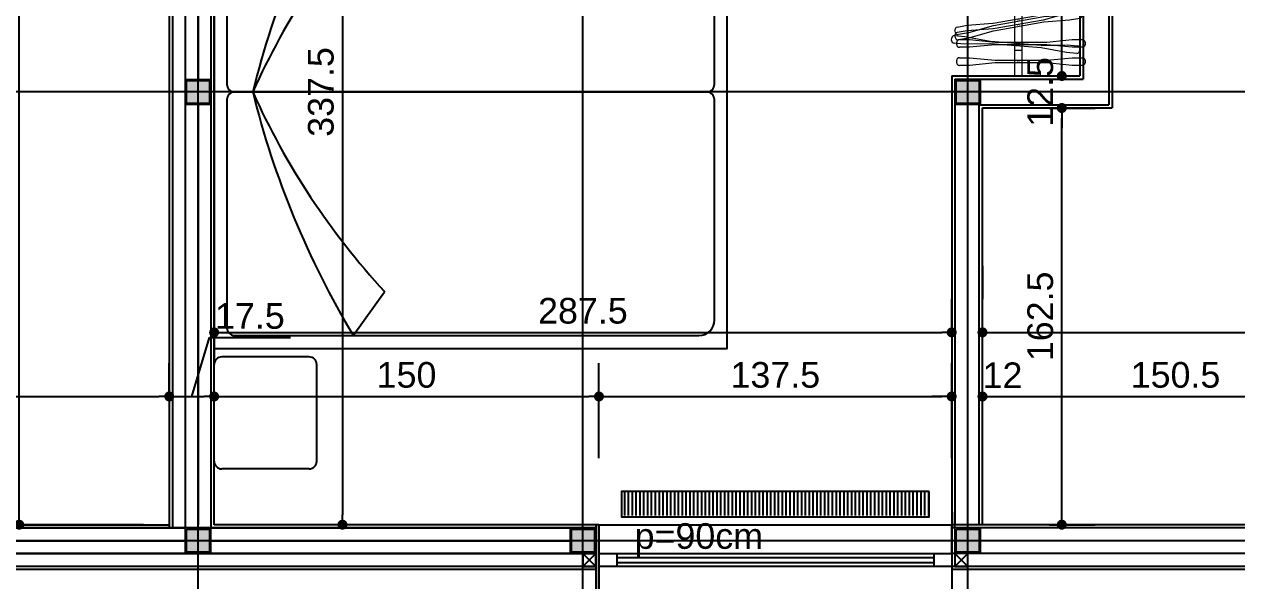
# Model space of a CAD drawing. Header units: millimetres. Extents: x 10453 to 58457, y -15634 to -5634.
# Drawn here: x 44243.7 to 44716.3, y -10545.1 to -10328.1 of the extents above; entities that cross this region are included whole.
import ezdxf

# ---------------------------------------------------------------- set-up
doc = ezdxf.new("R2010")
doc.units = ezdxf.units.MM
doc.header["$MEASUREMENT"] = 0
doc.layers.get('Defpoints').update_dxf_attribs({"color": 210, "lineweight": 0})
doc.layers.add('FINE', color=41, linetype='Continuous', lineweight=5)
doc.layers.add('MOBILIER', color=142, linetype='Continuous', lineweight=5)
doc.styles.get("Standard").update_dxf_attribs({"font": 'arial.ttf', "height": 10})
doc.dimstyles.get("Standard").update_dxf_attribs({"dimscale": 1.3, "dimtxt": 35, "dimasz": 3, "dimexe": 10, "dimexo": 20, "dimgap": 2.5, "dimtad": 1, "dimdsep": 46, "dimtxsty": 'Standard', "dimblk": 'DOT', "dimcen": 3, "dimazin": 0, "dimtfac": 1, "dimtofl": 0, "dimtmove": 0, "dimatfit": 3, "dimldrblk": 'DOT', "dimfxl": 0.18, "dimtolj": 1, "dimtzin": 0, "dimlwe": -1, "dimarcsym": 0})

# ---------------------------------------------------------------- blocks, each defined once
blk = doc.blocks.new('A$C036C63DA')
at = {"layer": 'FINE', "ltscale": 10}
for p, q in [((0, 15), (0, -15)), ((-15, 0), (15, 0))]:
    blk.add_line(p, q, dxfattribs=at)
for points in [[(-5, 5), (5, 5), (5, -5), (-5, -5)], [(-4.5, 4.5), (4.5, 4.5), (4.5, -4.5), (-4.5, -4.5)]]:
    blk.add_lwpolyline(points, close=True, dxfattribs=at)
blk = doc.blocks.new('A$C48C61F15')
for p, q in [((-144, 100), (-106.33, 100)), ((144, 100), (106.33, 100)), ((-147, 63), (-147, 97)), ((-103.33, 63), (-103.33, 97)), ((-3, 95), (-92, 95)), ((92, 95), (3, 95)), ((103.33, 63), (103.33, 97)), ((147, 63), (147, 97)), ((-95, 92), (-95, -89)), ((0, 92), (0, -92)), ((95, -89), (95, 92)), ((-144, 60), (-106.33, 60)), ((144, 60), (106.33, 60)), ((-95, 45.75), (-77.91, 33.53)), ((95, 45.75), (77.91, 33.53)), ((-89, -95), (-3, -95)), ((3, -95), (89, -95))]:
    blk.add_line(p, q)
blk.add_lwpolyline([(-100, 100), (-100, -100), (100, -100), (100, 100), (-100, 100)])
for centre, radius, start, end in [((-144, 97), 3, 90, 180), ((-106.33, 97), 3, 0, 90), ((106.33, 97), 3, 90, 180), ((144, 97), 3, 0, 90), ((-92, 92), 3, 90, 180), ((-3, 92), 3, 0, 90), ((3, 92), 3, 90, 180), ((92, 92), 3, 0, 90), ((83.17, -251.18), 346.28, 103.8967, 120.9651), ((119.73, -181.13), 291.78, 114.2267, 132.6366), ((-119.73, -181.13), 291.78, 47.3634, 65.7733), ((-83.17, -251.18), 346.28, 59.035, 76.1033), ((-144, 63), 3, 180, 270), ((-106.33, 63), 3, 270, 0), ((106.33, 63), 3, 180, 270), ((144, 63), 3, 270, 0), ((-89, -89), 6, 180, 270), ((89, -89), 6, 270, 0), ((-3, -92), 3, 270, 0), ((3, -92), 3, 180, 270)]:
    blk.add_arc(centre, radius, start, end)
blk = doc.blocks.new('A$C215C7ADC')
at = {"layer": 'MOBILIER'}
for p, q in [((-9.89, -7.38), (9.71, -3.93)), ((9.81, -3.91), (19.44, -1.2)), ((19.96, -4.15), (9.98, -4.9)), ((19.44, -1.2), (23.37, -0.5)), ((23.9, -3.46), (19.96, -4.15)), ((24.53, -1.32), (24.71, -2.3)), ((-23.9, -8.84), (-19.96, -8.14)), ((-19.96, -8.14), (-9.98, -7.4)), ((-9.81, -8.39), (-19.44, -11.1)), ((9.89, -4.91), (-9.71, -8.37)), ((-26.01, -14.09), (-25.92, -13.09)), ((-24.84, -12.18), (-20.86, -12.51)), ((-24.53, -10.98), (-24.71, -10)), ((-19.44, -11.1), (-23.37, -11.79)), ((-20.86, -12.51), (-11.02, -14.32)), ((-21.11, -15.5), (-25.09, -15.17)), ((-11.11, -15.33), (-21.11, -15.5)), ((8.83, -16.97), (-11.01, -15.33)), ((-10.92, -14.34), (8.91, -15.98)), ((18.76, -18.8), (8.92, -16.99)), ((9.01, -15.98), (19.01, -15.81)), ((22.74, -19.13), (18.76, -18.8)), ((19.01, -15.81), (22.99, -16.14)), ((23.91, -17.22), (23.82, -18.22)), ((-24.01, -22.81), (-24.01, -21.81)), ((-23.01, -20.81), (-19.01, -20.81)), ((-19.01, -20.81), (-9.06, -21.8)), ((-9.06, -22.81), (-19.01, -23.81)), ((-8.96, -21.81), (10.94, -21.81)), ((10.94, -22.81), (-8.96, -22.81)), ((11.04, -21.8), (20.99, -20.81)), ((20.99, -23.81), (11.04, -22.81)), ((20.99, -20.81), (24.99, -20.81)), ((25.99, -21.81), (25.99, -22.81)), ((-19.01, -23.81), (-23.01, -23.81)), ((-21.78, -25.75), (-22.04, -26.72)), ((-21.33, -27.94), (-17.46, -28.96)), ((-16.69, -26.06), (-20.56, -25.04)), ((-7.32, -29.55), (-16.69, -26.06)), ((24.99, -23.81), (20.99, -23.81)), ((-17.46, -28.96), (-7.58, -30.53)), ((-7.48, -30.55), (11.76, -35.61)), ((12.02, -34.64), (-7.23, -29.58)), ((-24.84, -37.18), (-20.86, -37.51)), ((-20.86, -37.51), (-11.02, -39.32)), ((11.86, -35.64), (21.23, -39.13)), ((21.99, -36.23), (12.11, -34.66)), ((25.86, -37.25), (21.99, -36.23)), ((-26.01, -39.09), (-25.92, -38.09)), ((-21.11, -40.5), (-25.09, -40.17)), ((-11.11, -40.33), (-21.11, -40.5)), ((8.83, -41.97), (-11.01, -40.33)), ((-10.92, -39.34), (8.91, -40.98)), ((18.76, -43.8), (8.92, -41.99)), ((9.01, -40.98), (19.01, -40.81)), ((19.01, -40.81), (22.99, -41.14)), ((21.23, -39.13), (25.1, -40.15)), ((23.91, -42.22), (23.82, -43.22)), ((-9.89, -49.47), (9.71, -46.02)), ((9.89, -47), (-9.71, -50.46)), ((9.81, -45.99), (19.44, -43.29)), ((9.81, -48.06), (19.44, -45.35)), ((19.96, -46.24), (9.98, -46.99)), ((22.74, -44.13), (18.76, -43.8)), ((19.44, -43.29), (23.37, -42.59)), ((19.44, -45.35), (23.37, -44.66)), ((23.9, -45.55), (19.96, -46.24)), ((24.53, -43.4), (24.71, -44.39)), ((24.53, -45.47), (24.71, -46.45)), ((-23.9, -50.93), (-19.96, -50.23)), ((-19.96, -50.23), (-9.98, -49.48)), ((-19.96, -52.3), (-9.98, -51.55)), ((-9.81, -50.48), (-19.44, -53.19)), ((-9.89, -51.54), (9.71, -48.08)), ((9.89, -49.07), (-9.71, -52.52)), ((19.96, -48.31), (9.98, -49.06)), ((23.9, -47.61), (19.96, -48.31)), ((-26.01, -56.18), (-25.92, -55.18)), ((-24.84, -54.27), (-20.86, -54.6)), ((-24.53, -53.07), (-24.71, -52.08)), ((-24.53, -55.14), (-24.71, -54.15)), ((-23.9, -52.99), (-19.96, -52.3)), ((-19.44, -53.19), (-23.37, -53.88)), ((-19.44, -55.25), (-23.37, -55.95)), ((-23.01, -55.83), (-19.01, -55.83)), ((-20.86, -54.6), (-11.02, -56.41)), ((-9.81, -52.55), (-19.44, -55.25)), ((-19.01, -55.83), (-9.06, -56.83)), ((-10.92, -56.42), (8.91, -58.06)), ((11.04, -56.83), (20.99, -55.83)), ((20.99, -55.83), (24.99, -55.83)), ((-21.11, -57.59), (-25.09, -57.26)), ((-24.01, -57.83), (-24.01, -56.83)), ((-19.01, -58.83), (-23.01, -58.83)), ((-11.11, -57.42), (-21.11, -57.59)), ((-9.06, -57.83), (-19.01, -58.83)), ((8.83, -59.06), (-11.01, -57.42)), ((-8.96, -56.83), (10.94, -56.83)), ((10.94, -57.83), (-8.96, -57.83)), ((18.76, -60.89), (8.92, -59.07)), ((9.01, -58.07), (19.01, -57.9)), ((20.99, -58.83), (11.04, -57.83)), ((22.74, -61.22), (18.76, -60.89)), ((19.01, -57.9), (22.99, -58.23)), ((24.99, -58.83), (20.99, -58.83)), ((23.91, -59.31), (23.82, -60.3)), ((25.99, -56.83), (25.99, -57.83)), ((-24.01, -64.89), (-24.01, -63.89)), ((-23.01, -62.89), (-19.01, -62.89)), ((-19.01, -65.89), (-23.01, -65.89)), ((-19.01, -62.89), (-9.06, -63.89)), ((-9.06, -64.9), (-19.01, -65.89)), ((-8.96, -63.89), (10.94, -63.89)), ((10.94, -64.89), (-8.96, -64.89)), ((11.04, -63.89), (20.99, -62.89)), ((20.99, -65.89), (11.04, -64.9)), ((20.99, -62.89), (24.99, -62.89)), ((24.99, -65.89), (20.99, -65.89)), ((25.99, -63.89), (25.99, -64.89)), ((-1.5, -70), (1.5, -70))]:
    blk.add_line(p, q, dxfattribs=at)
for points in [[(-1.5, 0), (-1.5, -60), (1.5, -60), (1.5, 0), (-1.5, 0)], [(-1.5, -42.09), (-1.5, -70)], [(1.5, -70), (1.5, -42.09), (-1.5, -42.09)]]:
    blk.add_lwpolyline(points, dxfattribs=at)
at = {"layer": 'MOBILIER', "const_width": 0.2}
for points in [[(0, -5.8, -1), (0, -6.45, -1), (0, -5.8)], [(0, -15.48, -1), (0, -16.13, -1), (0, -15.48)], [(0, -22.06, -1), (0, -22.71, -1), (0, -22.06)], [(0, -31.74, -1), (0, -32.39, -1), (0, -31.74)], [(0, -40.52, -1), (0, -41.17, -1), (0, -40.52)], [(0, -47.89, -1), (0, -48.54, -1), (0, -47.89)], [(0, -50, -1), (0, -50.65, -1), (0, -50)], [(0, -57.08, -1), (0, -57.73, -1), (0, -57.08)], [(0, -57.57, -1), (0, -58.21, -1), (0, -57.57)], [(0, -64.15, -1), (0, -64.8, -1), (0, -64.15)]]:
    blk.add_lwpolyline(points, format="xyb", dxfattribs=at)
at = {"layer": 'MOBILIER'}
for centre, start, end in [((9.54, -2.94), 280, 285.7106), ((23.55, -1.49), 10, 100), ((23.72, -2.47), 280, 10), ((-23.72, -9.82), 100, 190), ((-10.06, -6.4), 274.2894, 280), ((-9.54, -9.35), 100, 105.7106), ((10.06, -5.9), 94.2894, 100), ((-25.01, -14.17), 175.2659, 265.2659), ((-24.93, -13.18), 85.2659, 175.2659), ((-23.55, -10.81), 190, 280), ((8.74, -17.97), 79.5553, 85.2659), ((8.99, -14.98), 265.2659, 270.9765), ((22.83, -18.13), 265.2659, 355.2659), ((22.91, -17.14), 355.2659, 85.2659), ((-23.01, -21.81), 90, 180), ((-23.01, -22.81), 180, 270), ((-8.96, -20.81), 264.2894, 270), ((-8.96, -23.81), 90, 95.7106), ((10.94, -20.81), 270, 275.7106), ((10.94, -23.81), 84.2894, 90), ((24.99, -21.81), 0, 90), ((24.99, -22.81), 270, 0), ((-21.07, -26.98), 165.2659, 255.2659), ((-20.82, -26.01), 75.2659, 165.2659), ((-7.74, -31.52), 75.2659, 80.9765), ((-6.97, -28.62), 249.5553, 255.2659), ((-24.93, -38.18), 85.2659, 175.2659), ((11.51, -36.58), 69.5553, 75.2659), ((12.27, -33.68), 255.2659, 260.9765), ((-25.01, -39.17), 175.2659, 265.2659), ((-11.09, -41.33), 85.2659, 90.9765), ((-10.84, -38.34), 259.5553, 265.2659), ((8.74, -42.97), 79.5553, 85.2659), ((8.99, -39.98), 265.2659, 270.9765), ((22.91, -42.14), 355.2659, 85.2659), ((25.35, -39.18), 255.2659, 345.2659), ((9.54, -45.03), 280, 285.7106), ((10.06, -47.98), 94.2894, 100), ((22.83, -43.13), 265.2659, 355.2659), ((23.55, -43.58), 10, 100), ((23.55, -45.64), 10, 100), ((23.72, -44.56), 280, 10), ((23.72, -46.63), 280, 10), ((-23.72, -51.91), 100, 190), ((-10.06, -48.49), 274.2894, 280), ((-10.06, -50.55), 274.2894, 280), ((-9.54, -51.44), 100, 105.7106), ((9.54, -47.1), 280, 285.7106), ((10.06, -50.05), 94.2894, 100), ((-25.01, -56.26), 175.2659, 265.2659), ((-24.93, -55.26), 85.2659, 175.2659), ((-23.72, -53.98), 100, 190), ((-23.55, -52.9), 190, 280), ((-23.55, -54.96), 190, 280), ((-23.01, -56.83), 90, 180), ((-9.54, -53.51), 100, 105.7106), ((24.99, -56.83), 0, 90), ((-23.01, -57.83), 180, 270), ((-8.96, -55.83), 264.2894, 270), ((-8.96, -58.83), 90, 95.7106), ((8.74, -60.06), 79.5553, 85.2659), ((8.99, -57.07), 265.2659, 270.9765), ((10.94, -55.83), 270, 275.7106), ((10.94, -58.83), 84.2894, 90), ((22.83, -60.22), 265.2659, 355.2659), ((22.91, -59.22), 355.2659, 85.2659), ((24.99, -57.83), 270, 0), ((-23.01, -63.89), 90, 180), ((-23.01, -64.89), 180, 270), ((-8.96, -62.89), 264.2894, 270), ((-8.96, -65.89), 90, 95.7106), ((10.94, -62.89), 270, 275.7106), ((10.94, -65.89), 84.2894, 90), ((24.99, -63.89), 0, 90), ((24.99, -64.89), 270, 0)]:
    blk.add_arc(centre, 1, start, end, dxfattribs=at)
blk = doc.blocks.new('_Dot')
at = {"color": 0, "linetype": 'ByBlock', "lineweight": -2}
blk.add_line((-0.5, 0), (-1, 0), dxfattribs=at)
at = {"color": 0, "linetype": 'ByBlock', "const_width": 0.5}
blk.add_lwpolyline([(-0.25, 0, 1), (0.25, 0, 1)], format="xyb", close=True, dxfattribs=at)
blk = doc.blocks.new('*D124')
at = {"color": 0, "ltscale": 10, "transparency": 16777216}
for p, q in [((44017.69, -10472.26), (44017.69, -10460.26)), ((44300.19, -10472.26), (44300.19, -10460.26))]:
    blk.add_line(p, q, dxfattribs=at)
at = {"color": 0, "linetype": 'ByBlock', "lineweight": -2, "ltscale": 10, "transparency": 16777216}
blk.add_line((44021.59, -10473.26), (44296.29, -10473.26), dxfattribs=at)
at = {"layer": 'Defpoints', "color": 0, "ltscale": 10, "transparency": 16777216}
for p in [(44300.19, -10473.26), (44017.69, -10498.26), (44300.19, -10498.26)]:
    blk.add_point(p, dxfattribs=at)
at = {"color": 0, "lineweight": -2, "ltscale": 10, "transparency": 16777216, "xscale": 3.9, "yscale": 3.9, "zscale": 3.9, "rotation": 180}
blk.add_blockref('_Dot', (44017.69, -10473.26), dxfattribs=at)
at = {"color": 0, "lineweight": -2, "ltscale": 10, "transparency": 16777216, "xscale": 3.9, "yscale": 3.9, "zscale": 3.9}
blk.add_blockref('_Dot', (44300.19, -10473.26), dxfattribs=at)
at = {"color": 0, "ltscale": 10, "transparency": 16777216, "insert": (44158.94, -10464.9), "char_height": 10, "attachment_point": 5}
blk.add_mtext('\\A1;282.5', dxfattribs=at)
blk = doc.blocks.new('*D125')
at = {"color": 0, "ltscale": 10, "transparency": 16777216}
for p, q in [((44300.19, -10447.26), (44300.19, -10460.26)), ((44317.69, -10447.26), (44317.69, -10460.26))]:
    blk.add_line(p, q, dxfattribs=at)
at = {"color": 0, "linetype": 'ByBlock', "lineweight": -2, "ltscale": 10, "transparency": 16777216}
for p, q in [((44308.94, -10473.26), (44315.83, -10450.27)), ((44315.83, -10450.27), (44347.44, -10450.27)), ((44304.09, -10473.26), (44313.79, -10473.26))]:
    blk.add_line(p, q, dxfattribs=at)
at = {"layer": 'Defpoints', "color": 0, "ltscale": 10, "transparency": 16777216}
for p in [(44300.19, -10473.26), (44317.69, -10473.26), (44317.69, -10473.26)]:
    blk.add_point(p, dxfattribs=at)
at = {"color": 0, "lineweight": -2, "ltscale": 10, "transparency": 16777216, "xscale": 3.9, "yscale": 3.9, "zscale": 3.9, "rotation": 180}
blk.add_blockref('_Dot', (44300.19, -10473.26), dxfattribs=at)
at = {"color": 0, "lineweight": -2, "ltscale": 10, "transparency": 16777216, "xscale": 3.9, "yscale": 3.9, "zscale": 3.9}
blk.add_blockref('_Dot', (44317.69, -10473.26), dxfattribs=at)
at = {"color": 0, "ltscale": 10, "transparency": 16777216, "insert": (44331.63, -10441.92), "char_height": 10, "attachment_point": 5}
blk.add_mtext('\\A1;17.5', dxfattribs=at)
blk = doc.blocks.new('*D126')
at = {"color": 0, "ltscale": 10, "transparency": 16777216}
for p, q in [((44467.69, -10497.26), (44467.69, -10460.26)), ((44317.69, -10499.26), (44317.69, -10486.26))]:
    blk.add_line(p, q, dxfattribs=at)
at = {"color": 0, "linetype": 'ByBlock', "lineweight": -2, "ltscale": 10, "transparency": 16777216}
blk.add_line((44321.59, -10473.26), (44463.79, -10473.26), dxfattribs=at)
at = {"layer": 'Defpoints', "color": 0, "ltscale": 10, "transparency": 16777216}
for p in [(44317.69, -10473.26), (44467.69, -10473.26), (44467.69, -10523.26)]:
    blk.add_point(p, dxfattribs=at)
at = {"color": 0, "lineweight": -2, "ltscale": 10, "transparency": 16777216, "xscale": 3.9, "yscale": 3.9, "zscale": 3.9, "rotation": 180}
blk.add_blockref('_Dot', (44317.69, -10473.26), dxfattribs=at)
at = {"color": 0, "lineweight": -2, "ltscale": 10, "transparency": 16777216, "xscale": 3.9, "yscale": 3.9, "zscale": 3.9}
blk.add_blockref('_Dot', (44467.69, -10473.26), dxfattribs=at)
at = {"color": 0, "ltscale": 10, "transparency": 16777216, "insert": (44392.69, -10464.9), "char_height": 10, "attachment_point": 5}
blk.add_mtext('\\A1;150', dxfattribs=at)
blk = doc.blocks.new('*D127')
at = {"color": 0, "ltscale": 10, "transparency": 16777216}
for p, q in [((44467.69, -10497.26), (44467.69, -10460.26)), ((44605.19, -10497.26), (44605.19, -10460.26))]:
    blk.add_line(p, q, dxfattribs=at)
at = {"color": 0, "linetype": 'ByBlock', "lineweight": -2, "ltscale": 10, "transparency": 16777216}
blk.add_line((44471.59, -10473.26), (44601.29, -10473.26), dxfattribs=at)
at = {"layer": 'Defpoints', "color": 0, "ltscale": 10, "transparency": 16777216}
for p in [(44605.19, -10473.26), (44467.69, -10523.26), (44605.19, -10523.26)]:
    blk.add_point(p, dxfattribs=at)
at = {"color": 0, "lineweight": -2, "ltscale": 10, "transparency": 16777216, "xscale": 3.9, "yscale": 3.9, "zscale": 3.9, "rotation": 180}
blk.add_blockref('_Dot', (44467.69, -10473.26), dxfattribs=at)
at = {"color": 0, "lineweight": -2, "ltscale": 10, "transparency": 16777216, "xscale": 3.9, "yscale": 3.9, "zscale": 3.9}
blk.add_blockref('_Dot', (44605.19, -10473.26), dxfattribs=at)
at = {"color": 0, "ltscale": 10, "transparency": 16777216, "insert": (44536.44, -10464.9), "char_height": 10, "attachment_point": 5}
blk.add_mtext('\\A1;137.5', dxfattribs=at)
blk = doc.blocks.new('*D128')
at = {"color": 0, "ltscale": 10, "transparency": 16777216}
for p, q in [((44605.19, -10497.26), (44605.19, -10460.26)), ((44617.19, -10497.26), (44617.19, -10460.26))]:
    blk.add_line(p, q, dxfattribs=at)
at = {"color": 0, "linetype": 'ByBlock', "lineweight": -2, "ltscale": 10, "transparency": 16777216}
for p, q in [((44601.29, -10473.26), (44597.39, -10473.26)), ((44621.09, -10473.26), (44624.99, -10473.26))]:
    blk.add_line(p, q, dxfattribs=at)
at = {"layer": 'Defpoints', "color": 0, "ltscale": 10, "transparency": 16777216}
for p in [(44617.19, -10473.26), (44605.19, -10523.26), (44617.19, -10523.26)]:
    blk.add_point(p, dxfattribs=at)
at = {"color": 0, "lineweight": -2, "ltscale": 10, "transparency": 16777216, "xscale": 3.9, "yscale": 3.9, "zscale": 3.9}
blk.add_blockref('_Dot', (44605.19, -10473.26), dxfattribs=at)
at = {"color": 0, "lineweight": -2, "ltscale": 10, "transparency": 16777216, "xscale": 3.9, "yscale": 3.9, "zscale": 3.9, "rotation": 180}
blk.add_blockref('_Dot', (44617.19, -10473.26), dxfattribs=at)
at = {"color": 0, "ltscale": 10, "transparency": 16777216, "insert": (44624.99, -10464.99), "char_height": 10, "attachment_point": 5}
blk.add_mtext('\\A1;12', dxfattribs=at)
blk = doc.blocks.new('*D129')
at = {"color": 0, "ltscale": 10, "transparency": 16777216}
for p, q in [((44617.19, -10497.26), (44617.19, -10460.26)), ((44767.69, -10497.26), (44767.69, -10460.26))]:
    blk.add_line(p, q, dxfattribs=at)
at = {"color": 0, "linetype": 'ByBlock', "lineweight": -2, "ltscale": 10, "transparency": 16777216}
blk.add_line((44621.09, -10473.26), (44763.79, -10473.26), dxfattribs=at)
at = {"layer": 'Defpoints', "color": 0, "ltscale": 10, "transparency": 16777216}
for p in [(44767.69, -10473.26), (44617.19, -10523.26), (44767.69, -10523.26)]:
    blk.add_point(p, dxfattribs=at)
at = {"color": 0, "lineweight": -2, "ltscale": 10, "transparency": 16777216, "xscale": 3.9, "yscale": 3.9, "zscale": 3.9, "rotation": 180}
blk.add_blockref('_Dot', (44617.19, -10473.26), dxfattribs=at)
at = {"color": 0, "lineweight": -2, "ltscale": 10, "transparency": 16777216, "xscale": 3.9, "yscale": 3.9, "zscale": 3.9}
blk.add_blockref('_Dot', (44767.69, -10473.26), dxfattribs=at)
at = {"color": 0, "ltscale": 10, "transparency": 16777216, "insert": (44692.44, -10464.9), "char_height": 10, "attachment_point": 5}
blk.add_mtext('\\A1;150.5', dxfattribs=at)
blk = doc.blocks.new('*D135')
at = {"color": 0, "ltscale": 10, "transparency": 16777216}
for p, q in [((44317.69, -10447.26), (44317.69, -10435.26)), ((44605.19, -10447.26), (44605.19, -10435.26))]:
    blk.add_line(p, q, dxfattribs=at)
at = {"color": 0, "linetype": 'ByBlock', "lineweight": -2, "ltscale": 10, "transparency": 16777216}
blk.add_line((44321.59, -10448.26), (44601.29, -10448.26), dxfattribs=at)
at = {"layer": 'Defpoints', "color": 0, "ltscale": 10, "transparency": 16777216}
for p in [(44605.19, -10448.26), (44317.69, -10473.26), (44605.19, -10473.26)]:
    blk.add_point(p, dxfattribs=at)
at = {"color": 0, "lineweight": -2, "ltscale": 10, "transparency": 16777216, "xscale": 3.9, "yscale": 3.9, "zscale": 3.9, "rotation": 180}
blk.add_blockref('_Dot', (44317.69, -10448.26), dxfattribs=at)
at = {"color": 0, "lineweight": -2, "ltscale": 10, "transparency": 16777216, "xscale": 3.9, "yscale": 3.9, "zscale": 3.9}
blk.add_blockref('_Dot', (44605.19, -10448.26), dxfattribs=at)
at = {"color": 0, "ltscale": 10, "transparency": 16777216, "insert": (44461.44, -10439.9), "char_height": 10, "attachment_point": 5}
blk.add_mtext('\\A1;287.5', dxfattribs=at)
blk = doc.blocks.new('*D136')
at = {"color": 0, "ltscale": 10, "transparency": 16777216}
for p, q in [((44617.19, -10422.26), (44617.19, -10435.26)), ((44905.19, -10422.26), (44905.19, -10435.26))]:
    blk.add_line(p, q, dxfattribs=at)
at = {"color": 0, "linetype": 'ByBlock', "lineweight": -2, "ltscale": 10, "transparency": 16777216}
blk.add_line((44621.09, -10448.26), (44901.29, -10448.26), dxfattribs=at)
at = {"layer": 'Defpoints', "color": 0, "ltscale": 10, "transparency": 16777216}
for p in [(44617.19, -10448.26), (44905.19, -10448.26), (44905.19, -10448.26)]:
    blk.add_point(p, dxfattribs=at)
at = {"color": 0, "lineweight": -2, "ltscale": 10, "transparency": 16777216, "xscale": 3.9, "yscale": 3.9, "zscale": 3.9, "rotation": 180}
blk.add_blockref('_Dot', (44617.19, -10448.26), dxfattribs=at)
at = {"color": 0, "lineweight": -2, "ltscale": 10, "transparency": 16777216, "xscale": 3.9, "yscale": 3.9, "zscale": 3.9}
blk.add_blockref('_Dot', (44905.19, -10448.26), dxfattribs=at)
at = {"color": 0, "ltscale": 10, "transparency": 16777216, "insert": (44761.19, -10439.9), "char_height": 10, "attachment_point": 5}
blk.add_mtext('\\A1;288', dxfattribs=at)
blk = doc.blocks.new('*D175')
at = {"color": 0, "ltscale": 10, "transparency": 16777216}
for p, q in [((44343.69, -10185.76), (44380.69, -10185.76)), ((44392.15, -10523.26), (44380.69, -10523.26))]:
    blk.add_line(p, q, dxfattribs=at)
at = {"color": 0, "linetype": 'ByBlock', "lineweight": -2, "ltscale": 10, "transparency": 16777216}
blk.add_line((44367.69, -10189.66), (44367.69, -10519.36), dxfattribs=at)
at = {"layer": 'Defpoints', "color": 0, "ltscale": 10, "transparency": 16777216}
for p in [(44317.69, -10185.76), (44366.15, -10523.26), (44367.69, -10523.26)]:
    blk.add_point(p, dxfattribs=at)
at = {"color": 0, "lineweight": -2, "ltscale": 10, "transparency": 16777216, "xscale": 3.9, "yscale": 3.9, "zscale": 3.9}
for p, rotation in [((44367.69, -10185.76), 90), ((44367.69, -10523.26), 270)]:
    blk.add_blockref('_Dot', p, dxfattribs=dict(at, rotation=rotation))
at = {"color": 0, "ltscale": 10, "transparency": 16777216, "insert": (44359.33, -10354.51), "char_height": 10, "attachment_point": 5, "rotation": 90}
blk.add_mtext('\\A1;337.5', dxfattribs=at)
blk = doc.blocks.new('*D191')
at = {"color": 0, "ltscale": 10, "transparency": 16777216}
for p, q in [((44643.19, -10360.76), (44661.11, -10360.76)), ((44643.19, -10523.26), (44661.11, -10523.26))]:
    blk.add_line(p, q, dxfattribs=at)
at = {"color": 0, "linetype": 'ByBlock', "lineweight": -2, "ltscale": 10, "transparency": 16777216}
blk.add_line((44648.11, -10519.36), (44648.11, -10364.66), dxfattribs=at)
at = {"layer": 'Defpoints', "color": 0, "ltscale": 10, "transparency": 16777216}
for p in [(44617.19, -10360.76), (44648.11, -10360.76), (44617.19, -10523.26)]:
    blk.add_point(p, dxfattribs=at)
at = {"color": 0, "lineweight": -2, "ltscale": 10, "transparency": 16777216, "xscale": 3.9, "yscale": 3.9, "zscale": 3.9}
for p, rotation in [((44648.11, -10360.76), 90), ((44648.11, -10523.26), 270)]:
    blk.add_blockref('_Dot', p, dxfattribs=dict(at, rotation=rotation))
at = {"color": 0, "ltscale": 10, "transparency": 16777216, "insert": (44639.76, -10442.01), "char_height": 10, "attachment_point": 5, "rotation": 90}
blk.add_mtext('\\A1;162.5', dxfattribs=at)
blk = doc.blocks.new('*D192')
at = {"color": 0, "linetype": 'ByBlock', "lineweight": -2, "ltscale": 10, "transparency": 16777216}
for p, q in [((44648.11, -10344.36), (44648.11, -10340.46)), ((44648.11, -10364.66), (44648.11, -10368.56))]:
    blk.add_line(p, q, dxfattribs=at)
at = {"color": 0, "ltscale": 10, "transparency": 16777216}
for p, q in [((44629.19, -10348.26), (44635.11, -10348.26)), ((44643.19, -10360.76), (44661.11, -10360.76))]:
    blk.add_line(p, q, dxfattribs=at)
at = {"layer": 'Defpoints', "color": 0, "ltscale": 10, "transparency": 16777216}
for p in [(44648.11, -10348.26), (44655.19, -10348.26), (44617.19, -10360.76)]:
    blk.add_point(p, dxfattribs=at)
at = {"color": 0, "lineweight": -2, "ltscale": 10, "transparency": 16777216, "xscale": 3.9, "yscale": 3.9, "zscale": 3.9}
for p, rotation in [((44648.11, -10348.26), 270), ((44648.11, -10360.76), 90)]:
    blk.add_blockref('_Dot', p, dxfattribs=dict(at, rotation=rotation))
at = {"color": 0, "ltscale": 10, "transparency": 16777216, "insert": (44639.76, -10354.51), "char_height": 10, "attachment_point": 5, "rotation": 90}
blk.add_mtext('\\A1;12.5', dxfattribs=at)
blk = doc.blocks.new('*D193')
at = {"color": 0, "ltscale": 10, "transparency": 16777216}
for p, q in [((44629.19, -10278.26), (44635.11, -10278.26)), ((44629.19, -10348.26), (44635.11, -10348.26))]:
    blk.add_line(p, q, dxfattribs=at)
at = {"color": 0, "linetype": 'ByBlock', "lineweight": -2, "ltscale": 10, "transparency": 16777216}
blk.add_line((44648.11, -10344.36), (44648.11, -10282.16), dxfattribs=at)
at = {"layer": 'Defpoints', "color": 0, "ltscale": 10, "transparency": 16777216}
for p in [(44648.11, -10278.26), (44655.19, -10278.26), (44655.19, -10348.26)]:
    blk.add_point(p, dxfattribs=at)
at = {"color": 0, "lineweight": -2, "ltscale": 10, "transparency": 16777216, "xscale": 3.9, "yscale": 3.9, "zscale": 3.9}
for p, rotation in [((44648.11, -10278.26), 90), ((44648.11, -10348.26), 270)]:
    blk.add_blockref('_Dot', p, dxfattribs=dict(at, rotation=rotation))
at = {"color": 0, "ltscale": 10, "transparency": 16777216, "insert": (44639.76, -10313.26), "char_height": 10, "attachment_point": 5, "rotation": 90}
blk.add_mtext('\\A1;70', dxfattribs=at)
blk = doc.blocks.new('*D208')
at = {"color": 0, "ltscale": 10, "transparency": 16777216}
for p, q in [((44264.19, -10010.76), (44228.7, -10010.76)), ((44274.19, -10523.26), (44228.7, -10523.26))]:
    blk.add_line(p, q, dxfattribs=at)
at = {"color": 0, "linetype": 'ByBlock', "lineweight": -2, "ltscale": 10, "transparency": 16777216}
blk.add_line((44241.7, -10519.36), (44241.7, -10014.66), dxfattribs=at)
at = {"layer": 'Defpoints', "color": 0, "ltscale": 10, "transparency": 16777216}
for p in [(44241.7, -10010.76), (44290.19, -10010.76), (44300.19, -10523.26)]:
    blk.add_point(p, dxfattribs=at)
at = {"color": 0, "lineweight": -2, "ltscale": 10, "transparency": 16777216, "xscale": 3.9, "yscale": 3.9, "zscale": 3.9}
for p, rotation in [((44241.7, -10010.76), 90), ((44241.7, -10523.26), 270)]:
    blk.add_blockref('_Dot', p, dxfattribs=dict(at, rotation=rotation))
at = {"color": 0, "ltscale": 10, "transparency": 16777216, "insert": (44233.34, -10267.01), "char_height": 10, "attachment_point": 5, "rotation": 90}
blk.add_mtext('\\A1;512.5', dxfattribs=at)

msp = doc.modelspace()

# ---------------------------------------------------------------- hatches: boundary and pattern name
at = {"ltscale": 10}
for points in [[(44306.936, -10350.005), (44315.936, -10350.005), (44315.936, -10359.005), (44306.936, -10359.005)], [(44606.936, -10350.005), (44615.936, -10350.005), (44615.936, -10359.005), (44606.936, -10359.005)], [(44306.936, -10525.005), (44315.936, -10525.005), (44315.936, -10534.005), (44306.936, -10534.005)], [(44456.936, -10525.005), (44465.936, -10525.005), (44465.936, -10534.005), (44456.936, -10534.005)], [(44606.936, -10525.005), (44615.936, -10525.005), (44615.936, -10534.005), (44606.936, -10534.005)]]:
    msp.add_hatch(color=256, dxfattribs=at).paths.add_polyline_path(points)

# ---------------------------------------------------------------- linework, layer by layer
at = {"color": 19, "ltscale": 2}
for p, q in [((44461.436, -10718.57), (44461.436, -9765.303)), ((44611.436, -10718.57), (44611.436, -9765.303)), ((44311.436, -10718.57), (44311.436, -9770.303)), ((45585.126, -10354.505), (43844.237, -10354.505)), ((45585.126, -10529.505), (43844.237, -10529.505))]:
    msp.add_line(p, q, dxfattribs=at)
at = {"ltscale": 10}
for p, q in [((44300.186, -10009.505), (44300.186, -10524.505)), ((44301.436, -10009.505), (44301.436, -10524.505)), ((44300.186, -10010.755), (44300.186, -10523.255)), ((44317.686, -10523.255), (44317.686, -10010.755)), ((44306.436, -10179.505), (44306.436, -10524.505)), ((44311.436, -10184.505), (44311.436, -10349.505)), ((44316.436, -10184.505), (44316.436, -10524.505)), ((44666.436, -10267.005), (44666.436, -10359.505)), ((44667.686, -10265.755), (44667.686, -10360.755)), ((44655.186, -10278.255), (44655.186, -10348.255)), ((44656.436, -10277.005), (44656.436, -10349.505)), ((44605.186, -10348.255), (44605.186, -10524.505)), ((44605.186, -10348.255), (44655.186, -10348.255)), ((44606.436, -10349.505), (44656.436, -10349.505)), ((44606.436, -10349.505), (44606.436, -10523.255)), ((44311.436, -10359.505), (44311.436, -10523.255)), ((44611.436, -10523.255), (44611.436, -10359.505)), ((44615.936, -10523.255), (44615.936, -10359.505)), ((44615.936, -10359.505), (44666.436, -10359.505)), ((44617.186, -10523.255), (44617.186, -10360.755)), ((44617.186, -10360.755), (44667.686, -10360.755)), ((44606.436, -10524.505), (44606.436, -10518.255)), ((44290.186, -10523.255), (44001.436, -10523.255)), ((44001.436, -10524.505), (44306.436, -10524.505)), ((44466.436, -10524.505), (44016.436, -10524.505)), ((44017.686, -10523.255), (44300.186, -10523.255)), ((44316.436, -10524.505), (44466.436, -10524.505)), ((44467.686, -10523.255), (44317.686, -10523.255)), ((44466.436, -10523.255), (44466.436, -10550.755)), ((44467.686, -10523.255), (44605.186, -10523.255)), ((44467.686, -10523.255), (44467.686, -10550.755)), ((44467.686, -10523.255), (44605.186, -10523.255)), ((44467.686, -10553.255), (44467.686, -10523.255)), ((44605.186, -10523.255), (44605.186, -10550.755)), ((44767.686, -10523.255), (44605.186, -10523.255)), ((44605.186, -10534.505), (44605.186, -10523.255)), ((44605.186, -10523.255), (44605.186, -10553.255)), ((44766.436, -10524.505), (44605.186, -10524.505)), ((44016.436, -10529.505), (44306.436, -10529.505)), ((44316.436, -10529.505), (44456.436, -10529.505)), ((44756.436, -10529.505), (44616.436, -10529.505)), ((44466.436, -10534.505), (44001.436, -10534.505)), ((44006.436, -10534.505), (44466.436, -10534.505)), ((44461.436, -10539.505), (44466.436, -10534.505)), ((44461.436, -10534.505), (44466.436, -10539.505)), ((44466.436, -10539.505), (44466.436, -10534.505)), ((44466.436, -10534.505), (44466.436, -10539.505)), ((44474.686, -10534.505), (44474.686, -10539.505)), ((44598.186, -10534.505), (44598.186, -10539.505)), ((44766.436, -10534.505), (44605.186, -10534.505)), ((44605.186, -10534.505), (44605.186, -10539.505)), ((44606.436, -10539.505), (44611.436, -10534.505)), ((44606.436, -10534.505), (44611.436, -10539.505)), ((44611.436, -10539.505), (44611.436, -10534.505)), ((44466.436, -10539.505), (44000.186, -10539.505)), ((44474.686, -10536.005), (44598.186, -10536.005)), ((44474.686, -10538.005), (44598.186, -10538.005)), ((44766.436, -10539.505), (44605.186, -10539.505)), ((44466.436, -10540.755), (43990.186, -10540.755)), ((44766.436, -10540.755), (44605.186, -10540.755))]:
    msp.add_line(p, q, dxfattribs=at)
at = {"ltscale": 2}
for p, q in [((44477.733, -10519.667), (44477.733, -10510.555)), ((44479.233, -10519.667), (44479.233, -10510.555)), ((44480.733, -10519.667), (44480.733, -10510.555)), ((44482.233, -10519.667), (44482.233, -10510.555)), ((44483.733, -10519.667), (44483.733, -10510.555)), ((44485.233, -10519.667), (44485.233, -10510.555)), ((44486.733, -10519.667), (44486.733, -10510.555)), ((44488.233, -10519.667), (44488.233, -10510.555)), ((44489.733, -10519.667), (44489.733, -10510.555)), ((44491.233, -10519.667), (44491.233, -10510.555)), ((44492.733, -10519.667), (44492.733, -10510.555)), ((44494.233, -10519.667), (44494.233, -10510.555)), ((44495.733, -10519.667), (44495.733, -10510.555)), ((44497.233, -10519.667), (44497.233, -10510.555)), ((44498.733, -10519.667), (44498.733, -10510.555)), ((44500.233, -10519.667), (44500.233, -10510.555)), ((44501.733, -10519.667), (44501.733, -10510.555)), ((44503.233, -10519.667), (44503.233, -10510.555)), ((44504.733, -10519.667), (44504.733, -10510.555)), ((44506.233, -10519.667), (44506.233, -10510.555)), ((44507.733, -10519.667), (44507.733, -10510.555)), ((44509.233, -10519.667), (44509.233, -10510.555)), ((44510.733, -10519.667), (44510.733, -10510.555)), ((44512.233, -10519.667), (44512.233, -10510.555)), ((44513.733, -10519.667), (44513.733, -10510.555)), ((44515.233, -10519.667), (44515.233, -10510.555)), ((44516.733, -10519.667), (44516.733, -10510.555)), ((44518.233, -10519.667), (44518.233, -10510.555)), ((44519.733, -10519.667), (44519.733, -10510.555)), ((44521.233, -10519.667), (44521.233, -10510.555)), ((44521.233, -10519.667), (44521.233, -10510.555)), ((44522.733, -10519.667), (44522.733, -10510.555)), ((44524.233, -10519.667), (44524.233, -10510.555)), ((44525.733, -10519.667), (44525.733, -10510.555)), ((44527.233, -10519.667), (44527.233, -10510.555)), ((44528.733, -10519.667), (44528.733, -10510.555)), ((44530.233, -10519.667), (44530.233, -10510.555)), ((44531.733, -10519.667), (44531.733, -10510.555)), ((44533.233, -10519.667), (44533.233, -10510.555)), ((44534.733, -10519.667), (44534.733, -10510.555)), ((44536.233, -10519.667), (44536.233, -10510.555)), ((44537.733, -10519.667), (44537.733, -10510.555)), ((44539.233, -10519.667), (44539.233, -10510.555)), ((44540.733, -10519.667), (44540.733, -10510.555)), ((44542.233, -10519.667), (44542.233, -10510.555)), ((44543.733, -10519.667), (44543.733, -10510.555)), ((44545.233, -10519.667), (44545.233, -10510.555)), ((44546.733, -10519.667), (44546.733, -10510.555)), ((44548.233, -10519.667), (44548.233, -10510.555)), ((44549.733, -10519.667), (44549.733, -10510.555)), ((44551.233, -10519.667), (44551.233, -10510.555)), ((44552.733, -10519.667), (44552.733, -10510.555)), ((44554.233, -10519.667), (44554.233, -10510.555)), ((44555.733, -10519.667), (44555.733, -10510.555)), ((44555.733, -10519.667), (44555.733, -10510.555)), ((44557.233, -10519.667), (44557.233, -10510.555)), ((44558.733, -10519.667), (44558.733, -10510.555)), ((44560.233, -10519.667), (44560.233, -10510.555)), ((44561.733, -10519.667), (44561.733, -10510.555)), ((44563.233, -10519.667), (44563.233, -10510.555)), ((44564.733, -10519.667), (44564.733, -10510.555)), ((44566.233, -10519.667), (44566.233, -10510.555)), ((44567.733, -10519.667), (44567.733, -10510.555)), ((44569.233, -10519.667), (44569.233, -10510.555)), ((44570.733, -10519.667), (44570.733, -10510.555)), ((44572.233, -10519.667), (44572.233, -10510.555)), ((44573.733, -10519.667), (44573.733, -10510.555)), ((44575.233, -10519.667), (44575.233, -10510.555)), ((44576.733, -10519.667), (44576.733, -10510.555)), ((44578.233, -10519.667), (44578.233, -10510.555)), ((44579.733, -10519.667), (44579.733, -10510.555)), ((44581.233, -10519.667), (44581.233, -10510.555)), ((44582.733, -10519.667), (44582.733, -10510.555)), ((44584.233, -10519.667), (44584.233, -10510.555)), ((44585.733, -10519.667), (44585.733, -10510.555)), ((44587.233, -10519.667), (44587.233, -10510.555)), ((44588.733, -10519.667), (44588.733, -10510.555)), ((44590.233, -10519.667), (44590.233, -10510.555)), ((44590.233, -10519.667), (44590.233, -10510.555)), ((44591.733, -10519.667), (44591.733, -10510.555)), ((44593.233, -10519.667), (44593.233, -10510.555)), ((44594.733, -10519.667), (44594.733, -10510.555)), ((44596.233, -10519.667), (44596.233, -10510.555))]:
    msp.add_line(p, q, dxfattribs=at)
at = {"ltscale": 10}
for points in [[(44306.936, -10350.005), (44315.936, -10350.005), (44315.936, -10359.005), (44306.936, -10359.005)], [(44606.936, -10350.005), (44615.936, -10350.005), (44615.936, -10359.005), (44606.936, -10359.005)], [(44306.936, -10525.005), (44315.936, -10525.005), (44315.936, -10534.005), (44306.936, -10534.005)], [(44456.936, -10525.005), (44465.936, -10525.005), (44465.936, -10534.005), (44456.936, -10534.005)], [(44606.936, -10525.005), (44615.936, -10525.005), (44615.936, -10534.005), (44606.936, -10534.005)], [(44461.436, -10539.505), (44466.436, -10539.505), (44466.436, -10534.505), (44461.436, -10534.505)], [(44467.686, -10534.505), (44605.186, -10534.505), (44605.186, -10539.505), (44467.686, -10539.505)], [(44606.436, -10539.505), (44611.436, -10539.505), (44611.436, -10534.505), (44606.436, -10534.505)]]:
    msp.add_lwpolyline(points, close=True, dxfattribs=at)
at = {"ltscale": 2}
msp.add_lwpolyline([(44596.436, -10510.255), (44476.436, -10510.255), (44476.436, -10520.255), (44596.436, -10520.255)], close=True, dxfattribs=at)

# ---------------------------------------------------------------- block references
at = {"ltscale": 10, "rotation": 90}
msp.add_blockref('A$C48C61F15', (44417.686, -10354.505), dxfattribs=at)
at = {"ltscale": 10}
for name, p in [('A$C215C7ADC', (44631.186, -10278.255)), ('A$C036C63DA', (44311.436, -10354.505)), ('A$C036C63DA', (44611.436, -10354.505)), ('A$C036C63DA', (44311.436, -10529.505)), ('A$C036C63DA', (44461.436, -10529.505)), ('A$C036C63DA', (44611.436, -10529.505))]:
    msp.add_blockref(name, p, dxfattribs=at)

# ---------------------------------------------------------------- texts
at = {"linetype": 'Continuous', "insert": (44506.621, -10529.189), "char_height": 10, "width": 145.9756, "attachment_point": 5}
msp.add_mtext('p=90cm', dxfattribs=at)

# ---------------------------------------------------------------- dimensions: what is measured, and where the dimension line sits
at = {"ltscale": 10}
for base, p1, p2, picture, middle in [((44241.7, -10010.755), (44300.186, -10523.255), (44290.186, -10010.755), '*D208', (44233.345, -10267.005)), ((44648.112, -10360.755), (44617.186, -10523.255), (44617.186, -10360.755), '*D191', (44639.756, -10442.005))]:
    dim = msp.add_linear_dim(base=base, p1=p1, p2=p2, angle=90, dimstyle='Standard', dxfattribs=at)
    dim.commit()
    dim.dimension.update_dxf_attribs({"geometry": picture, "text_midpoint": middle})
for base, p1, p2, picture, middle in [((44367.686, -10523.255), (44317.686, -10185.755), (44366.154, -10523.255), '*D175', (44359.327, -10354.505)), ((44648.112, -10278.255), (44655.186, -10348.255), (44655.186, -10278.255), '*D193', (44639.756, -10313.255))]:
    dim = msp.add_linear_dim(base=base, p1=p1, p2=p2, angle=90, dimstyle='Standard', override={"dimtmove": 1}, dxfattribs=at)
    dim.commit()
    dim.dimension.update_dxf_attribs({"geometry": picture, "text_midpoint": middle})
dim = msp.add_linear_dim(base=(44648.112, -10348.255), p1=(44617.186, -10360.755), p2=(44655.186, -10348.255), angle=90, dimstyle='Standard', override={"dimtmove": 1}, dxfattribs=at)
dim.commit()
dim.dimension.update_dxf_attribs({"geometry": '*D192', "text_midpoint": (44648.112, -10354.505), "dimtype": 160})
for base, p1, p2, picture, middle in [((44905.186, -10448.255), (44617.186, -10448.255), (44905.186, -10448.255), '*D136', (44761.186, -10439.9)), ((44317.686, -10473.255), (44300.186, -10473.255), (44317.686, -10473.255), '*D125', (44319.08, -10441.919)), ((44467.686, -10473.255), (44317.686, -10473.255), (44467.686, -10523.255), '*D126', (44392.686, -10464.9)), ((44605.186, -10473.255), (44467.686, -10523.255), (44605.186, -10523.255), '*D127', (44536.436, -10464.896)), ((44767.686, -10473.255), (44617.186, -10523.255), (44767.686, -10523.255), '*D129', (44692.436, -10464.9))]:
    dim = msp.add_linear_dim(base=base, p1=p1, p2=p2, dimstyle='Standard', override={"dimtmove": 1}, dxfattribs=at)
    dim.commit()
    dim.dimension.update_dxf_attribs({"geometry": picture, "text_midpoint": middle})
for base, p1, p2, picture, middle in [((44605.186, -10448.255), (44317.686, -10473.255), (44605.186, -10473.255), '*D135', (44461.436, -10439.9)), ((44300.186, -10473.255), (44017.686, -10498.255), (44300.186, -10498.255), '*D124', (44158.936, -10464.9))]:
    dim = msp.add_linear_dim(base=base, p1=p1, p2=p2, dimstyle='Standard', dxfattribs=at)
    dim.commit()
    dim.dimension.update_dxf_attribs({"geometry": picture, "text_midpoint": middle})
dim = msp.add_linear_dim(base=(44617.186, -10473.255), p1=(44605.186, -10523.255), p2=(44617.186, -10523.255), dimstyle='Standard', override={"dimdec": 1, "dimtmove": 1}, dxfattribs=at)
dim.commit()
dim.dimension.update_dxf_attribs({"geometry": '*D128', "text_midpoint": (44624.986, -10473.255), "dimtype": 160})

doc.saveas('drawing.dxf')
